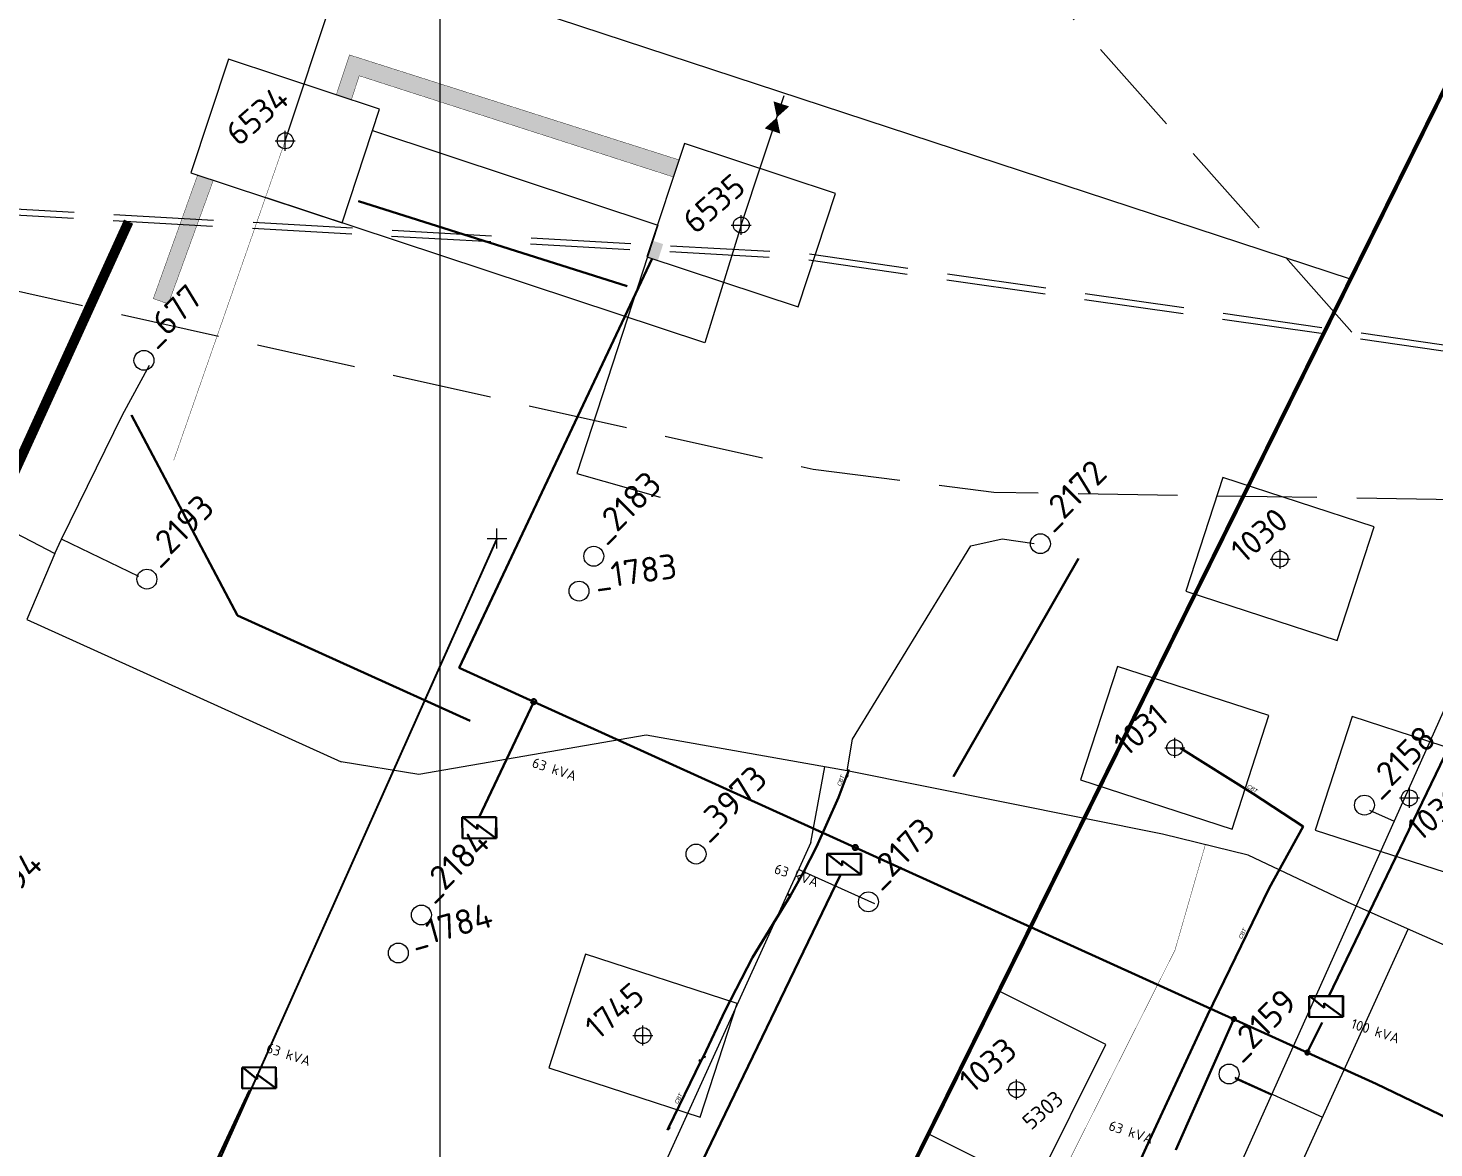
# Model space of a CAD drawing. Header units: millimetres. Extents: x 519 to 9564855, y -810 to 5021775.
# Drawn here: x 9527793 to 9528499, y 5001361 to 5001923 of the extents above; entities that cross this region are included whole.
import ezdxf
from ezdxf.enums import TextEntityAlignment as Align

# ---------------------------------------------------------------- set-up
doc = ezdxf.new("R2010")
doc.units = ezdxf.units.MM
doc.header["$LTSCALE"] = 2
doc.header["$MEASUREMENT"] = 0
doc.header["$PDMODE"] = 2
doc.header["$PDSIZE"] = 5
doc.linetypes.add('92051501$0$GROUND2', pattern=[35, 25, -10])
for name, color, linetype in [('164 скв. на 2011 год (измененные)', 121, 'Continuous'), ('GRID_PULKOVO', 7, 'Continuous'), ('OilColl&Flowlines', 3, 'Continuous'), ('OLD WELLS(dr.bfr2000)', 24, 'Continuous'), ('ROAD_FIELD', 255, '92051501$0$GROUND2'), ('ROAD_GROUND', 9, 'Continuous'), ('ТХ_выкидные линии', 24, 'Continuous')]:
    doc.layers.add(name, color=color, linetype=linetype)
for name, color, linetype, lineweight in [('WELLS(drilled after 2000y)', 6, 'Continuous', 40), ('Нефтепровод Fiberclass', 14, 'g5_122_n', 30), ('Новый водовод', 5, 'g_122_vpr', 30), ('Скважины на 2023 год', 201, 'Continuous', 20), ('Скважины на 2024 год-125', 10, 'Continuous', 40), ('Электро', 1, 'Continuous', 30), ('Электроснаб', 1, 'Continuous', 18), ('Электроснабжене', 1, 'Continuous', 18)]:
    doc.layers.add(name, color=color, linetype=linetype, lineweight=lineweight)
doc.styles.add('92051501$0$STANDARD', font='simplex.shx')
doc.styles.add('Elect', font='isocpeur.ttf')
doc.styles.add('GeoApp', font='', dxfattribs={"height": 1})
doc.styles.add('Line_GUGK', font='')
doc.styles.get("Standard").update_dxf_attribs({"font": 'isocpeur.ttf', "width": 0.5})
doc.styles.get('GeoApp').set_extended_font_data('D431', italic=True)
doc.styles.get('Line_GUGK').set_extended_font_data('Bm431', italic=True)
doc.linetypes.add('g5_122_n', pattern='A,1,-1,1.5,-0.3,["Н",GeoApp,S=1,R=0,X=0,Y=-0.5],-1.5,1.5,-1,4,-1,4,-1,3', length=20.8)
doc.linetypes.add('g_122_vpr', pattern='A,2,-2,3,-0.6,["Впр",Line_GUGK,S=2,R=0,X=0,Y=-1],-6.4,3,-2,8,-2,8,-2,6', length=45)
doc.linetypes.add('WTR_LINE', pattern='A,0.5,-0.2,["W",92051501$0$STANDARD,S=0.1,R=0,X=-0.1,Y=-0.05],-0.05', length=0.75)

# ---------------------------------------------------------------- blocks, each defined once
blk = doc.blocks.new('A$C4BE355D2')
at = {"layer": 'Скважины на 2023 год', "color": 0, "linetype": 'ByBlock', "lineweight": 0}
blk.add_lwpolyline([(16.15, -47.3), (40.87, 28.79), (-16.19, 47.33), (-40.91, -28.76)], close=True, dxfattribs=at)

msp = doc.modelspace()

# ---------------------------------------------------------------- hatches: boundary and pattern name
at = {"linetype": 'ByBlock', "lineweight": 0, "ltscale": 80}
h = msp.add_hatch(color=9, dxfattribs=at)
h.set_gradient(color1=(194, 199, 198), color2=(201, 207, 205), tint=1)
h.paths.add_polyline_path([(9528120.21401, 5001856.80975), (9527954.67633, 5001909.54475), (9527948.02561, 5001889.44478), (9527955.62065, 5001886.93172), (9527959.55414, 5001899.06478), (9528117.37963, 5001848.24361)])
h = msp.add_hatch(color=9, dxfattribs=at)
h.set_gradient(color1=(194, 199, 198), color2=(201, 207, 205), tint=1)
h.paths.add_polyline_path([(9527878.39381, 5001849.26037), (9527856.11488, 5001787.13429), (9527863.65535, 5001784.46194), (9527886.29815, 5001846.64496)])
at = {"layer": 'Электро', "ltscale": 80}
msp.add_hatch(color=256, dxfattribs=at).paths.add_polyline_path([(9528112.27129, 5001814.52845), (9528106.63917, 5001816.32421), (9528104.0212, 5001808.11336), (9528109.65332, 5001806.31759)])
at = {"layer": 'Электроснаб', "linetype": 'ByBlock', "lineweight": 0, "ltscale": 80}
msp.add_hatch(color=1, dxfattribs=at).paths.add_polyline_path([(9528112.27129, 5001814.52845), (9528106.63917, 5001816.32421), (9528104.0212, 5001808.11336), (9528109.65332, 5001806.31759)])
at = {"layer": 'Электроснабжене', "linetype": 'ByBlock', "lineweight": 0, "ltscale": 80}
msp.add_hatch(color=1, dxfattribs=at).paths.add_polyline_path([(9528112.27129, 5001814.52845), (9528106.63917, 5001816.32421), (9528104.0212, 5001808.11336), (9528109.65332, 5001806.31759)])

# ---------------------------------------------------------------- linework, layer by layer
at = {"color": 5, "linetype": 'ByBlock', "lineweight": 0, "ltscale": 80}
for p, q in [((9528457.59482, 5001796.87888, -0.999), (9527722.09933, 5002038.50081)), ((9527922.4, 5001866.4), (9527953.96795, 5001961.67296)), ((9528151.5, 5001824.1), (9528173.03308, 5001889.08744))]:
    msp.add_line(p, q, dxfattribs=at)
at = {"color": 1, "linetype": 'ByBlock', "lineweight": 0, "ltscale": 80}
for p, q in [((9527966.28438, 5001871.52068, 0.00005), (9528109.64461, 5001824.09869, -0.00009)), ((9528109.64461, 5001824.09869, -0.00009), (9528068.88459, 5001699.23122, -0.00003)), ((9528068.88459, 5001699.23122, -0.00003), (9528110.71517, 5001687.444, -0.00002))]:
    msp.add_line(p, q, dxfattribs=at)
at = {"color": 5, "linetype": 'WTR_LINE', "lineweight": 0, "ltscale": 100, "const_width": 2, "elevation": -0.999}
msp.add_lwpolyline([(9526374.128, 5000834.993), (9526338.861, 5000849.119), (9526369.317, 5000918.369), (9526381.582, 5000915.643), (9526388.479, 5000916.907), (9526506.091, 5001104.365), (9526943.61387, 5000894.80545), (9527351.894, 5000706.201), (9527410.535, 5000680.127), (9527811.155, 5000487.989), (9528541.9542, 5001967.68695)], dxfattribs=at)
at = {"color": 9, "linetype": 'ByBlock', "lineweight": 0, "ltscale": 80, "const_width": 0.2, "elevation": 0.00005}
for points in [[(9528120.21401, 5001856.80975), (9527954.67633, 5001909.54475), (9527948.02561, 5001889.44478), (9527955.62065, 5001886.93172), (9527959.55414, 5001899.06478), (9528117.37963, 5001848.24361), (9528120.21401, 5001856.80975)], [(9527878.39381, 5001849.26037), (9527856.11488, 5001787.13429), (9527863.65535, 5001784.46194), (9527886.29815, 5001846.64496), (9527878.39381, 5001849.26037)]]:
    msp.add_lwpolyline(points, dxfattribs=at)
at = {"color": 3, "linetype": 'ByBlock', "lineweight": 0, "ltscale": 80, "const_width": 0.2}
msp.add_lwpolyline([(9527922.4, 5001866.4), (9527866.38791, 5001705.89254)], dxfattribs=at)
at = {"color": 3, "linetype": 'ByBlock', "lineweight": 0, "ltscale": 80}
msp.add_lwpolyline([(9528151.5, 5001824.1), (9528133.23548, 5001764.85131), (9527912.98244, 5001837.81561)], dxfattribs=at)
at = {"color": 6, "lineweight": 0}
for points, elevation in [([(9527848.926, 5001647.523), (9527809.963, 5001666.287), (9527840.636, 5001728.795), (9527854.207, 5001753.677)], -0.745), ([(9527725.459, 5001724.843), (9527719.121, 5001703.716), (9527762.387, 5001682.09), (9527774.632, 5001675.635), (9527806.725, 5001659.104), (9527809.963, 5001666.287)], -0.119), ([(9528363.173, 5001518.056), (9528204.725, 5001549.936), (9528207.423, 5001565.85), (9528266.856, 5001662.853), (9528282.592, 5001666.473), (9528298.69, 5001664.181)], 0.01), ([(9528204.725, 5001549.936), (9528103.777, 5001567.807), (9527989.595, 5001548.038), (9527950.471, 5001554.372)], -0.308), ([(9528456.397, 5001483.719), (9528406.153, 5001507.518), (9528363.173, 5001518.056), (9528363.173, 5001518.056)], 0.01), ([(9528514.119, 5001458.2), (9528514.119, 5001458.2), (9528456.397, 5001483.719), (9528456.397, 5001483.719)], 0.01)]:
    msp.add_lwpolyline(points, dxfattribs=dict(at, elevation=elevation))
msp.add_lwpolyline([(9527806.725, 5001659.104), (9527792.571, 5001625.89), (9527950.471, 5001554.372)], dxfattribs=at)
at = {"layer": '164 скв. на 2011 год (измененные)', "color": 0, "linetype": 'ByBlock', "lineweight": 0, "elevation": 0.00005}
for points in [[(9527874.99218, 5001850.3859), (9527950.9727, 5001825.24532), (9527969.82814, 5001882.23072), (9527893.84761, 5001907.3713)], [(9528104.09218, 5001808.0859), (9528180.0727, 5001782.94532), (9528198.92814, 5001839.93072), (9528122.94761, 5001865.0713)]]:
    msp.add_lwpolyline(points, close=True, dxfattribs=at)
at = {"layer": '164 скв. на 2011 год (измененные)', "color": 0, "linetype": 'ByBlock', "lineweight": 0}
for centre in [(9527922.4, 5001866.4), (9528151.5, 5001824.1)]:
    msp.add_circle(centre, 4, dxfattribs=at)
for p in [(9527922.4, 5001866.4), (9528151.5, 5001824.1)]:
    msp.add_point(p, dxfattribs=at)
at = {"layer": 'GRID_PULKOVO', "lineweight": 0}
msp.add_line((9528000, 5011000), (9528000, 4992000), dxfattribs=at)
at = {"layer": 'OilColl&Flowlines', "linetype": 'ByBlock', "lineweight": 0}
for p, q in [((9528541.21884, 5001662.3654), (9528349.05213, 5001233.84138)), ((9528467.15, 5001530.208), (9528479.4757, 5001524.68068)), ((9528399.428, 5001395.415), (9528417.81117, 5001387.17128))]:
    msp.add_line(p, q, dxfattribs=at)
at = {"layer": 'OilColl&Flowlines', "color": 5, "lineweight": 0}
msp.add_solid([(9528167.72331, 5001886.23368), (9528175.58041, 5001883.63391), (9528169.40039, 5001878.12934)], dxfattribs=at)
at = {"layer": 'OilColl&Flowlines', "color": 5, "lineweight": 0, "ltscale": 3}
msp.add_solid([(9528163.22037, 5001872.62478), (9528169.40039, 5001878.12934), (9528171.07747, 5001870.025)], dxfattribs=at)
at = {"layer": 'OLD WELLS(dr.bfr2000)', "lineweight": 0}
for centre in [(9527851.4, 5001756.1), (9528301.8, 5001664), (9528077.4, 5001657.7), (9527852.9, 5001646.2), (9528070, 5001640.2), (9528464.6, 5001532.7), (9528128.8, 5001508.1), (9527990.8, 5001477.5), (9528215.4, 5001484.1), (9527979.2, 5001458.4), (9528396.6, 5001397.6)]:
    msp.add_circle(centre, 5, dxfattribs=at)
at = {"layer": 'ROAD_FIELD', "lineweight": 0, "flags": 128}
for points in [[(9528458.30688, 5001770.35089), (9528296.23733, 5001952.44989), (9528146.734, 5002126.109), (9527966.491, 5002324.051)], [(9528790.32184, 5001728.35147), (9528600.737, 5001749.955), (9528183.137, 5001809.755), (9527543.137, 5001845.655), (9527394.537, 5001865.655), (9527044.837, 5001911.355), (9526819.737, 5001936.155), (9526769.037, 5001947.355), (9526224.937, 5002094.555), (9525954.037, 5002152.055), (9525610.137, 5001988.455), (9525416.937, 5001825.755)], [(9528789.98523, 5001725.37041), (9528600.35446, 5001746.97918), (9528182.83981, 5001806.76696), (9527542.85248, 5001842.66625), (9527394.14254, 5001862.68104), (9527044.47832, 5001908.37637), (9526819.24776, 5001933.19075), (9526768.32132, 5001944.44077), (9526224.23329, 5002091.63753), (9525954.40813, 5002148.90939), (9525611.77425, 5001985.91171), (9525419.51482, 5001824.00379)], [(9527566.853, 5001840.395), (9528187.561, 5001701.414), (9528278.41573, 5001689.84587), (9528524.353, 5001685.987), (9528816.701, 5001343.301), (9528977.60795, 5001249.52662)]]:
    msp.add_lwpolyline(points, dxfattribs=at)
at = {"layer": 'ROAD_GROUND', "color": 8, "lineweight": 0, "const_width": 5}
msp.add_lwpolyline([(9527563.10167, 5001210.2843), (9527843.70852, 5001825.7901)], dxfattribs=at)
at = {"layer": 'WELLS(drilled after 2000y)', "linetype": 'ByBlock', "lineweight": 0, "ltscale": 200, "const_width": 0.2}
for points in [[(9528045.10166, 5001119.29546), (9528013.41845, 5001133.7156), (9528186.44601, 5001513.88311), (9528193.19002, 5001551.97806)], [(9528399.50566, 5001396.05546), (9528443.5401, 5001376.01384)]]:
    msp.add_lwpolyline(points, dxfattribs=at)
at = {"layer": 'WELLS(drilled after 2000y)', "color": 6, "linetype": 'ByBlock', "lineweight": 0, "ltscale": 5, "const_width": 0.2}
for points in [[(9528369.40559, 5001459.80421), (9528384.663, 5001512.787)], [(9528369.40559, 5001459.80421), (9527651.8741, 5000034.42587)]]:
    msp.add_lwpolyline(points, dxfattribs=at)
at = {"layer": 'WELLS(drilled after 2000y)', "linetype": 'ByBlock', "lineweight": 0, "ltscale": 200, "const_width": 0.2, "elevation": 0.01}
msp.add_lwpolyline([(9528486.49016, 5001470.41476), (9528257.17456, 5000966.39666), (9528207.63366, 5000988.94446)], dxfattribs=at)
at = {"layer": 'Нефтепровод Fiberclass', "ltscale": 0.6, "elevation": -70.5145}
msp.add_lwpolyline([(9528372.2371, 5001561.2152), (9528408.4562, 5001538.5058), (9528433.7505, 5001521.8829), (9528416.6511, 5001491.0051), (9528385.6688, 5001427.2345), (9528356.8236, 5001364.6753), (9528328.2691, 5001302.3654), (9528320.9138, 5001292.2546), (9528309.5586, 5001274.8039), (9528308.5618, 5001272.2206)], dxfattribs=at)
at = {"layer": 'Нефтепровод Fiberclass', "ltscale": 0.6}
for points in [[(9528182.81, 5001499.004), (9528189.293, 5001511.691), (9528200.357, 5001536.506), (9528204.427, 5001547.15), (9528204.838, 5001548.467), (9528205.611, 5001550.596)], [(9528176.205, 5001487.279), (9528182.81, 5001499.004), (9528183.811, 5001498.595)], [(9528157.223, 5001456.153), (9528169.045, 5001475.561)], [(9528143.422, 5001429.559), (9528157.223, 5001456.153)], [(9528132.537, 5001406.465), (9528143.422, 5001429.559)], [(9528115.016, 5001370.517), (9528131.263, 5001404.01)]]:
    msp.add_lwpolyline(points, dxfattribs=at)
at = {"layer": 'Нефтепровод Fiberclass'}
for points in [[(9528204.427, 5001547.15), (9528205.175, 5001547.036)], [(9528169.045, 5001475.561), (9528176.205, 5001487.279)], [(9528176.205, 5001487.279), (9528175.117, 5001487.853)], [(9528131.263, 5001404.01), (9528132.537, 5001406.465)], [(9528132.537, 5001406.465), (9528133.623, 5001406.023)], [(9528131.263, 5001404.01), (9528130.242, 5001404.587)], [(9528114.498, 5001369.382), (9528115.016, 5001370.517)], [(9528115.016, 5001370.517), (9528115.755, 5001370.184)]]:
    msp.add_lwpolyline(points, dxfattribs=at)
at = {"layer": 'Новый водовод', "color": 5, "linetype": 'WTR_LINE', "lineweight": 0, "ltscale": 40, "const_width": 1}
msp.add_lwpolyline([(9527757.25292, 5001058.42316), (9528028.97, 5001666.97)], dxfattribs=at)
at = {"layer": 'Новый водовод', "color": 5, "linetype": 'WTR_LINE', "lineweight": 0, "ltscale": 40}
msp.add_point((9528028.77, 5001666.67), dxfattribs=at)
at = {"layer": 'Скважины на 2023 год', "color": 0, "linetype": 'ByBlock', "lineweight": 0}
msp.add_circle((9528289.8, 5001389.8), 4, dxfattribs=at)
msp.add_point((9528289.8, 5001389.8), dxfattribs=at)
at = {"layer": 'Скважины на 2024 год-125', "color": 0, "linetype": 'ByBlock', "lineweight": 0}
for points in [[(9528374.88723, 5001640.12898), (9528450.97175, 5001615.40762), (9528469.51277, 5001672.47102), (9528393.42825, 5001697.19238)], [(9528321.98723, 5001545.32898), (9528398.07175, 5001520.60762), (9528416.61277, 5001577.67102), (9528340.52825, 5001602.39238)], [(9528439.88723, 5001520.12898), (9528515.97175, 5001495.40762), (9528534.51277, 5001552.47102), (9528458.42825, 5001577.19238)], [(9528054.78723, 5001400.72898), (9528130.87175, 5001376.00762), (9528149.41277, 5001433.07102), (9528073.32825, 5001457.79238)]]:
    msp.add_lwpolyline(points, close=True, dxfattribs=at)
for centre in [(9528422.2, 5001656.3), (9528369.3, 5001561.5), (9528487.2, 5001536.3), (9528102.1, 5001416.9)]:
    msp.add_circle(centre, 4, dxfattribs=at)
for p in [(9528422.2, 5001656.3), (9528369.3, 5001561.5), (9528487.2, 5001536.3), (9528102.1, 5001416.9)]:
    msp.add_point(p, dxfattribs=at)
at = {"layer": 'ТХ_выкидные линии', "color": 24, "lineweight": 0}
msp.add_line((9528186.44601, 5001513.88311), (9528193.44333, 5001551.93321, -0.308), dxfattribs=at)
at = {"layer": 'ТХ_выкидные линии', "lineweight": 0, "ltscale": 25}
for p, q in [((9528186.44601, 5001513.88311), (9528013.41845, 5001133.7156)), ((9528186.44601, 5001513.88311), (9528013.41845, 5001133.7156)), ((9528218.64866, 5001483.07346), (9528180.30139, 5001500.38246)), ((9528323.28539, 5001111.65208), (9528486.49016, 5001470.41476, 0.01)), ((9528399.50566, 5001396.05546), (9528443.59443, 5001375.98912))]:
    msp.add_line(p, q, dxfattribs=at)
at = {"layer": 'Электро', "ltscale": 80}
msp.add_line((9528094.25064, 5001793.3318), (9527959.24249, 5001836.04582), dxfattribs=at)
at = {"layer": 'Электро'}
for p, q in [((9528106.70246, 5001807.22221, 0.00005), (9528009.79763, 5001601.61538, 0)), ((9527898.43733, 5001627.9839, 0), (9527845.20581, 5001728.65074, -0.00006)), ((9528446.71547, 5001436.7017, 0), (9528557.72919, 5001667.27655, 0)), ((9528258.08768, 5001546.97877, -0.00006), (9528320.9151, 5001656.64379, -0.00006)), ((9528015.37416, 5001574.96338, 0), (9527898.43733, 5001627.9839, 0)), ((9528047.23395, 5001584.64132, 0), (9528009.79763, 5001601.61538, 0)), ((9528019.87842, 5001526.61784), (9528047.23395, 5001584.64132, 0)), ((9528199.56711, 5001515.57169, 0), (9528047.23395, 5001584.64132, 0)), ((9528011.3542, 5001526.56567), (9528028.40263, 5001526.67001)), ((9528011.4189, 5001515.99332), (9528011.3542, 5001526.56567)), ((9528028.30538, 5001526.57156), (9528011.70978, 5001526.46999)), ((9528011.70978, 5001526.46999), (9528018.92156, 5001520.64276)), ((9528028.23169, 5001516.1291), (9528028.30538, 5001526.57156)), ((9528028.40263, 5001526.67001), (9528028.46733, 5001516.09766)), ((9528018.92156, 5001520.64276), (9528018.90702, 5001523.01799)), ((9528018.90702, 5001523.01799), (9528028.23169, 5001516.1291)), ((9528028.46733, 5001516.09766), (9528011.4189, 5001515.99332)), ((9528470.49197, 5001392.7312, 0), (9528199.56711, 5001515.57169, 0)), ((9528194.65785, 5001508.21893, 0), (9528211.70628, 5001508.32327, 0)), ((9528194.72255, 5001497.64658, 0), (9528194.65785, 5001508.21893, 0)), ((9528211.60903, 5001508.22482, 0), (9528195.01343, 5001508.12325, 0)), ((9528195.01343, 5001508.12325, 0), (9528202.22521, 5001502.29602, 0)), ((9528202.22521, 5001502.29602, 0), (9528202.21067, 5001504.67125, 0)), ((9528202.21067, 5001504.67125, 0), (9528211.53534, 5001497.78236, 0)), ((9528211.53534, 5001497.78236, 0), (9528211.60903, 5001508.22482, 0)), ((9528211.70628, 5001508.32327, 0), (9528211.77098, 5001497.75092, 0)), ((9528201.44293, 5001497.68771, 0), (9528114.80926, 5001318.55418, 0)), ((9528211.77098, 5001497.75092, 0), (9528194.72255, 5001497.64658, 0)), ((9528436.8396, 5001436.73912, 0), (9528453.88804, 5001436.84345, 0)), ((9528436.90431, 5001426.16677, 0), (9528436.8396, 5001436.73912, 0)), ((9528453.79078, 5001436.745, 0), (9528437.19518, 5001436.64344, 0)), ((9528437.19518, 5001436.64344, 0), (9528444.40696, 5001430.81621, 0)), ((9528444.40696, 5001430.81621, 0), (9528444.39243, 5001433.19144, 0)), ((9528444.39243, 5001433.19144, 0), (9528453.71709, 5001426.30254, 0)), ((9528453.71709, 5001426.30254, 0), (9528453.79078, 5001436.745, 0)), ((9528453.88804, 5001436.84345, 0), (9528453.95274, 5001426.2711, 0)), ((9528369.79293, 5001359.52928, -0.00006), (9528399.51773, 5001426.40575, -0.00006)), ((9528453.95274, 5001426.2711, 0), (9528436.90431, 5001426.16677, 0)), ((9528436.18145, 5001409.01022, 0), (9528443.34261, 5001423.41409, 0)), ((9527900.67998, 5001400.92268, 0), (9527917.7276, 5001401.11879, 0)), ((9527900.8016, 5001390.35083, 0), (9527900.67998, 5001400.92268, 0)), ((9527917.63088, 5001401.01982, 0), (9527901.03607, 5001400.82892, 0)), ((9527901.03607, 5001400.82892, 0), (9527908.27911, 5001395.04059, 0)), ((9527917.61341, 5001390.57711, 0), (9527917.63088, 5001401.01982, 0)), ((9527917.7276, 5001401.11879, 0), (9527917.84922, 5001390.54694, 0)), ((9527917.84922, 5001390.54694, 0), (9527900.8016, 5001390.35083, 0)), ((9527908.27911, 5001395.04059, 0), (9527908.25179, 5001397.41571, 0)), ((9527908.25179, 5001397.41571, 0), (9527917.61341, 5001390.57711, 0)), ((9528532.36599, 5001362.86425, -0.00006), (9528470.49197, 5001392.7312, -0.00006)), ((9527904.50786, 5001389.25449, 0), (9527769.70734, 5001102.37053, 0))]:
    msp.add_line(p, q, dxfattribs=at)
at = {"layer": 'Электро', "ltscale": 25}
for centre, radius, start, end in [((9528047.23395, 5001584.64132, 0), 1.25, 162, 342), ((9528047.23395, 5001584.64132, 0), 1.25, 342, 162), ((9528208.80088, 5001511.38499, 0), 1.25, 162, 342), ((9528208.80088, 5001511.38499, 0), 1.25, 342, 162), ((9528399.00246, 5001425.24788, -0.00006), 1, 342, 162), ((9528399.00246, 5001425.24788, -0.00006), 1, 162, 342), ((9528435.9571, 5001408.38965, 0), 1, 162, 342), ((9528435.9571, 5001408.38965, 0), 1, 342, 162)]:
    msp.add_arc(centre, radius, start, end, dxfattribs=at)
at = {"layer": 'Электроснаб', "color": 1, "linetype": 'ByBlock', "lineweight": 0, "ltscale": 80}
msp.add_line((9528094.25064, 5001793.3318), (9527959.24249, 5001836.04582), dxfattribs=at)
at = {"layer": 'Электроснаб', "color": 1, "lineweight": 0}
for p, q in [((9528106.70246, 5001807.22221, 0.00005), (9528009.79763, 5001601.61538, 0)), ((9528047.23395, 5001584.64132, 0), (9528009.79763, 5001601.61538, 0)), ((9528199.56711, 5001515.57169, 0), (9528047.23395, 5001584.64132, 0)), ((9528470.49197, 5001392.7312, 0), (9528199.56711, 5001515.57169, 0)), ((9528532.36599, 5001362.86425, -0.00006), (9528470.49197, 5001392.7312, -0.00006))]:
    msp.add_line(p, q, dxfattribs=at)
at = {"layer": 'Электроснаб', "color": 1, "linetype": 'ByBlock', "lineweight": 0}
for p, q in [((9527898.43733, 5001627.9839, 0), (9527845.20581, 5001728.65074, -0.00006)), ((9528446.71547, 5001436.7017, 0), (9528557.72919, 5001667.27655, 0)), ((9528258.08768, 5001546.97877, -0.00006), (9528320.9151, 5001656.64379, -0.00006)), ((9528015.37416, 5001574.96338, 0), (9527898.43733, 5001627.9839, 0)), ((9528019.87842, 5001526.61784), (9528047.23395, 5001584.64132, 0)), ((9528011.3542, 5001526.56567), (9528028.40263, 5001526.67001)), ((9528011.4189, 5001515.99332), (9528011.3542, 5001526.56567)), ((9528028.30538, 5001526.57156), (9528011.70978, 5001526.46999)), ((9528011.70978, 5001526.46999), (9528018.92156, 5001520.64276)), ((9528028.23169, 5001516.1291), (9528028.30538, 5001526.57156)), ((9528028.40263, 5001526.67001), (9528028.46733, 5001516.09766)), ((9528018.92156, 5001520.64276), (9528018.90702, 5001523.01799)), ((9528018.90702, 5001523.01799), (9528028.23169, 5001516.1291)), ((9528028.46733, 5001516.09766), (9528011.4189, 5001515.99332)), ((9528194.65785, 5001508.21893, 0), (9528211.70628, 5001508.32327, 0)), ((9528194.72255, 5001497.64658, 0), (9528194.65785, 5001508.21893, 0)), ((9528211.60903, 5001508.22482, 0), (9528195.01343, 5001508.12325, 0)), ((9528195.01343, 5001508.12325, 0), (9528202.22521, 5001502.29602, 0)), ((9528202.22521, 5001502.29602, 0), (9528202.21067, 5001504.67125, 0)), ((9528202.21067, 5001504.67125, 0), (9528211.53534, 5001497.78236, 0)), ((9528211.53534, 5001497.78236, 0), (9528211.60903, 5001508.22482, 0)), ((9528211.70628, 5001508.32327, 0), (9528211.77098, 5001497.75092, 0)), ((9528201.44293, 5001497.68771, 0), (9528114.80926, 5001318.55418, 0)), ((9528211.77098, 5001497.75092, 0), (9528194.72255, 5001497.64658, 0)), ((9528436.8396, 5001436.73912, 0), (9528453.88804, 5001436.84345, 0)), ((9528436.90431, 5001426.16677, 0), (9528436.8396, 5001436.73912, 0)), ((9528453.79078, 5001436.745, 0), (9528437.19518, 5001436.64344, 0)), ((9528437.19518, 5001436.64344, 0), (9528444.40696, 5001430.81621, 0)), ((9528444.40696, 5001430.81621, 0), (9528444.39243, 5001433.19144, 0)), ((9528444.39243, 5001433.19144, 0), (9528453.71709, 5001426.30254, 0)), ((9528453.71709, 5001426.30254, 0), (9528453.79078, 5001436.745, 0)), ((9528453.88804, 5001436.84345, 0), (9528453.95274, 5001426.2711, 0)), ((9528369.79293, 5001359.52928, -0.00006), (9528399.51773, 5001426.40575, -0.00006)), ((9528453.95274, 5001426.2711, 0), (9528436.90431, 5001426.16677, 0)), ((9528436.18145, 5001409.01022, 0), (9528443.34261, 5001423.41409, 0)), ((9527900.67998, 5001400.92268, 0), (9527917.7276, 5001401.11879, 0)), ((9527900.8016, 5001390.35083, 0), (9527900.67998, 5001400.92268, 0)), ((9527917.63088, 5001401.01982, 0), (9527901.03607, 5001400.82892, 0)), ((9527901.03607, 5001400.82892, 0), (9527908.27911, 5001395.04059, 0)), ((9527917.61341, 5001390.57711, 0), (9527917.63088, 5001401.01982, 0)), ((9527917.7276, 5001401.11879, 0), (9527917.84922, 5001390.54694, 0)), ((9527917.84922, 5001390.54694, 0), (9527900.8016, 5001390.35083, 0)), ((9527908.27911, 5001395.04059, 0), (9527908.25179, 5001397.41571, 0)), ((9527908.25179, 5001397.41571, 0), (9527917.61341, 5001390.57711, 0)), ((9527904.50786, 5001389.25449, 0), (9527769.70734, 5001102.37053, 0))]:
    msp.add_line(p, q, dxfattribs=at)
at = {"layer": 'Электроснаб', "color": 1, "linetype": 'ByBlock', "lineweight": 0, "ltscale": 25}
for centre, radius, start, end in [((9528047.23395, 5001584.64132, 0), 1.25, 162, 342), ((9528047.23395, 5001584.64132, 0), 1.25, 342, 162), ((9528208.80088, 5001511.38499, 0), 1.25, 162, 342), ((9528208.80088, 5001511.38499, 0), 1.25, 342, 162), ((9528399.00246, 5001425.24788, -0.00006), 1, 342, 162), ((9528399.00246, 5001425.24788, -0.00006), 1, 162, 342), ((9528435.9571, 5001408.38965, 0), 1, 162, 342), ((9528435.9571, 5001408.38965, 0), 1, 342, 162)]:
    msp.add_arc(centre, radius, start, end, dxfattribs=at)
at = {"layer": 'Электроснабжене', "color": 1, "linetype": 'ByBlock', "lineweight": 0, "ltscale": 80}
msp.add_line((9528094.25064, 5001793.3318), (9527959.24249, 5001836.04582), dxfattribs=at)
at = {"layer": 'Электроснабжене', "color": 1, "lineweight": 0}
for p, q in [((9528106.70246, 5001807.22221, 0.00005), (9528009.79763, 5001601.61538, 0)), ((9528047.23395, 5001584.64132, 0), (9528009.79763, 5001601.61538, 0)), ((9528199.56711, 5001515.57169, 0), (9528047.23395, 5001584.64132, 0)), ((9528470.49197, 5001392.7312, 0), (9528199.56711, 5001515.57169, 0)), ((9528532.36599, 5001362.86425, -0.00006), (9528470.49197, 5001392.7312, -0.00006))]:
    msp.add_line(p, q, dxfattribs=at)
at = {"layer": 'Электроснабжене', "color": 1, "linetype": 'ByBlock', "lineweight": 0}
for p, q in [((9527898.43733, 5001627.9839, 0), (9527845.20581, 5001728.65074, -0.00006)), ((9528446.71547, 5001436.7017, 0), (9528557.72919, 5001667.27655, 0)), ((9528258.08768, 5001546.97877, -0.00006), (9528320.9151, 5001656.64379, -0.00006)), ((9528015.37416, 5001574.96338, 0), (9527898.43733, 5001627.9839, 0)), ((9528019.87842, 5001526.61784), (9528047.23395, 5001584.64132, 0)), ((9528011.3542, 5001526.56567), (9528028.40263, 5001526.67001)), ((9528011.4189, 5001515.99332), (9528011.3542, 5001526.56567)), ((9528028.30538, 5001526.57156), (9528011.70978, 5001526.46999)), ((9528011.70978, 5001526.46999), (9528018.92156, 5001520.64276)), ((9528028.23169, 5001516.1291), (9528028.30538, 5001526.57156)), ((9528028.40263, 5001526.67001), (9528028.46733, 5001516.09766)), ((9528018.92156, 5001520.64276), (9528018.90702, 5001523.01799)), ((9528018.90702, 5001523.01799), (9528028.23169, 5001516.1291)), ((9528028.46733, 5001516.09766), (9528011.4189, 5001515.99332)), ((9528194.65785, 5001508.21893, 0), (9528211.70628, 5001508.32327, 0)), ((9528194.72255, 5001497.64658, 0), (9528194.65785, 5001508.21893, 0)), ((9528211.60903, 5001508.22482, 0), (9528195.01343, 5001508.12325, 0)), ((9528195.01343, 5001508.12325, 0), (9528202.22521, 5001502.29602, 0)), ((9528202.22521, 5001502.29602, 0), (9528202.21067, 5001504.67125, 0)), ((9528202.21067, 5001504.67125, 0), (9528211.53534, 5001497.78236, 0)), ((9528211.53534, 5001497.78236, 0), (9528211.60903, 5001508.22482, 0)), ((9528211.70628, 5001508.32327, 0), (9528211.77098, 5001497.75092, 0)), ((9528201.44293, 5001497.68771, 0), (9528114.80926, 5001318.55418, 0)), ((9528211.77098, 5001497.75092, 0), (9528194.72255, 5001497.64658, 0)), ((9528436.8396, 5001436.73912, 0), (9528453.88804, 5001436.84345, 0)), ((9528436.90431, 5001426.16677, 0), (9528436.8396, 5001436.73912, 0)), ((9528453.79078, 5001436.745, 0), (9528437.19518, 5001436.64344, 0)), ((9528437.19518, 5001436.64344, 0), (9528444.40696, 5001430.81621, 0)), ((9528444.40696, 5001430.81621, 0), (9528444.39243, 5001433.19144, 0)), ((9528444.39243, 5001433.19144, 0), (9528453.71709, 5001426.30254, 0)), ((9528453.71709, 5001426.30254, 0), (9528453.79078, 5001436.745, 0)), ((9528453.88804, 5001436.84345, 0), (9528453.95274, 5001426.2711, 0)), ((9528369.79293, 5001359.52928, -0.00006), (9528399.51773, 5001426.40575, -0.00006)), ((9528453.95274, 5001426.2711, 0), (9528436.90431, 5001426.16677, 0)), ((9528436.18145, 5001409.01022, 0), (9528443.34261, 5001423.41409, 0)), ((9527900.67998, 5001400.92268, 0), (9527917.7276, 5001401.11879, 0)), ((9527900.8016, 5001390.35083, 0), (9527900.67998, 5001400.92268, 0)), ((9527917.63088, 5001401.01982, 0), (9527901.03607, 5001400.82892, 0)), ((9527901.03607, 5001400.82892, 0), (9527908.27911, 5001395.04059, 0)), ((9527917.61341, 5001390.57711, 0), (9527917.63088, 5001401.01982, 0)), ((9527917.7276, 5001401.11879, 0), (9527917.84922, 5001390.54694, 0)), ((9527917.84922, 5001390.54694, 0), (9527900.8016, 5001390.35083, 0)), ((9527908.27911, 5001395.04059, 0), (9527908.25179, 5001397.41571, 0)), ((9527908.25179, 5001397.41571, 0), (9527917.61341, 5001390.57711, 0)), ((9527904.50786, 5001389.25449, 0), (9527769.70734, 5001102.37053, 0))]:
    msp.add_line(p, q, dxfattribs=at)
at = {"layer": 'Электроснабжене', "color": 1, "linetype": 'ByBlock', "lineweight": 0, "ltscale": 25}
for centre, radius, start, end in [((9528047.23395, 5001584.64132, 0), 1.25, 162, 342), ((9528047.23395, 5001584.64132, 0), 1.25, 342, 162), ((9528208.80088, 5001511.38499, 0), 1.25, 162, 342), ((9528208.80088, 5001511.38499, 0), 1.25, 342, 162), ((9528399.00246, 5001425.24788, -0.00006), 1, 342, 162), ((9528399.00246, 5001425.24788, -0.00006), 1, 162, 342), ((9528435.9571, 5001408.38965, 0), 1, 162, 342), ((9528435.9571, 5001408.38965, 0), 1, 342, 162)]:
    msp.add_arc(centre, radius, start, end, dxfattribs=at)

# ---------------------------------------------------------------- block references
at = {"layer": 'Скважины на 2023 год', "color": 0, "linetype": 'ByBlock', "lineweight": 0, "rotation": 351.4481906717004}
msp.add_blockref('A$C4BE355D2', (9528290, 5001390), dxfattribs=at)

# ---------------------------------------------------------------- texts
at = {"layer": '164 скв. на 2011 год (измененные)', "color": 0, "linetype": 'ByBlock', "lineweight": 0, "style": 'Elect'}
for s, p in [('6534', (9527899.06261, 5001863.10185)), ('6535', (9528128.49296, 5001818.98842))]:
    msp.add_text(s, height=12, rotation=41, dxfattribs=at).set_placement(p)
at = {"layer": 'OLD WELLS(dr.bfr2000)', "lineweight": 0, "style": 'Elect'}
for s, rotation, p in [(' _677', 44.99999992, (9527851.4, 5001756.1)), (' _2172', 44.99999992, (9528301.8, 5001664)), (' _2183', 44.99999992, (9528077.4, 5001657.7)), (' _2193', 44.99999992, (9527852.9, 5001646.2)), (' _1783', 7.87437242, (9528070.60778, 5001639.9959)), (' _2158', 44.99999992, (9528466.33205, 5001529.7)), (' _3973', 44.99999992, (9528128.8, 5001508.1)), (' _2173', 44.99999992, (9528215.4, 5001484.1)), (' _2184', 44.99999992, (9527990.8, 5001477.5)), (' _2194', 44.99999992, (9527766.3, 5001466.7)), (' _1784', 15.58419153, (9527979.2, 5001458.4)), (' _2159', 44.99999992, (9528396.6, 5001397.6))]:
    msp.add_text(s, height=12.5, rotation=rotation, dxfattribs=at).set_placement(p)
at = {"layer": 'Нефтепровод Fiberclass', "linetype": 'ByBlock', "lineweight": 0, "style": 'GeoApp'}
for rotation, p in [(69.07481416, (9528201.49204, 5001545.07419)), (327.91241238, (9528408.30204, 5001540.96308, -70.5145)), (64.08767035, (9528403.34566, 5001468.19533, -70.5145)), (64.12302651, (9528119.973, 5001385.31825))]:
    msp.add_text('СВТ', height=2, rotation=rotation, dxfattribs=at).set_placement(p, align=Align.MIDDLE_CENTER)
at = {"layer": 'Скважины на 2023 год', "color": 0, "linetype": 'ByBlock', "lineweight": 0, "style": 'Elect'}
msp.add_text('1033', height=12, rotation=41, dxfattribs=at).set_placement((9528267.5933, 5001387.44086))
at = {"layer": 'Скважины на 2023 год', "color": 9, "linetype": 'ByBlock', "lineweight": 0, "true_color": 0xc7c8ca, "style": 'Elect'}
msp.add_text('5303', height=8, rotation=41, dxfattribs=at).set_placement((9528297.09621, 5001369.05042))
at = {"layer": 'Скважины на 2024 год-125', "color": 0, "linetype": 'ByBlock', "lineweight": 0, "style": 'Elect'}
for s, p in [('1030  ', (9528404.04359, 5001653.64426)), ('1031  ', (9528345.15328, 5001556.59611)), ('1032  ', (9528492.66011, 5001513.95956)), ('1745  ', (9528079.6019, 5001414.29842))]:
    msp.add_text(s, height=12, rotation=41, dxfattribs=at).set_placement(p)
at = {"layer": 'Электро'}
for s, rotation, p in [('63 kVA', 341.691556, (9528045.96981, 5001551.93263, -0.00006)), ('63 kVA', 341.691556, (9528167.62013, 5001498.58562, -0.00006)), ('100 kVA', 341.691556, (9528457.41441, 5001420.77264, -0.00006)), ('63 kVA', 342.00000001, (9527912.39956, 5001408.59626, -0.00006))]:
    msp.add_text(s, height=5, rotation=rotation, dxfattribs=at).set_placement(p)
at = {"layer": 'Электроснаб', "color": 1, "linetype": 'ByBlock', "lineweight": 0}
for s, rotation, p in [('63 kVA', 341.691556, (9528045.96981, 5001551.93263, -0.00006)), ('63 kVA', 341.691556, (9528167.62013, 5001498.58562, -0.00006)), ('100 kVA', 341.691556, (9528457.41441, 5001420.77264, -0.00006)), ('63 kVA', 342.00000001, (9527912.39956, 5001408.59626, -0.00006)), ('63 kVA', 341.691556, (9528335.64645, 5001369.6085, -0.00006))]:
    msp.add_text(s, height=5, rotation=rotation, dxfattribs=at).set_placement(p)
at = {"layer": 'Электроснабжене', "color": 1, "linetype": 'ByBlock', "lineweight": 0}
for s, rotation, p in [('63 kVA', 341.691556, (9528045.96981, 5001551.93263, -0.00006)), ('63 kVA', 341.691556, (9528167.62013, 5001498.58562, -0.00006)), ('100 kVA', 341.691556, (9528457.41441, 5001420.77264, -0.00006)), ('63 kVA', 342.00000001, (9527912.39956, 5001408.59626, -0.00006))]:
    msp.add_text(s, height=5, rotation=rotation, dxfattribs=at).set_placement(p)

doc.saveas('drawing.dxf')
